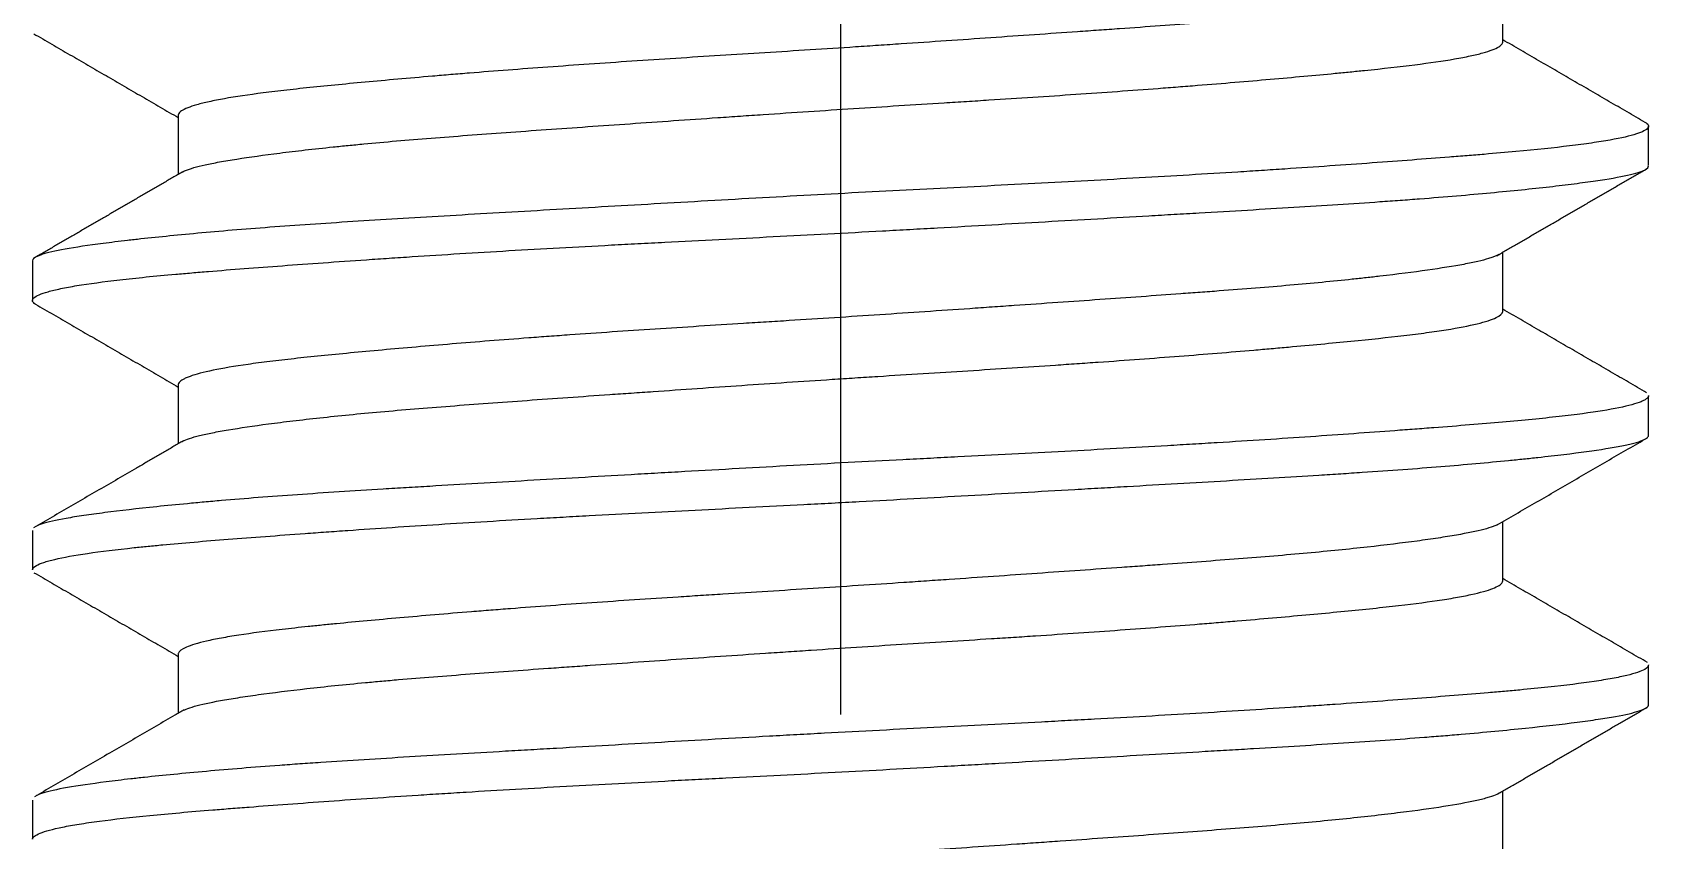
# Model space of a CAD drawing. Extents: x 1571 to 2360, y 0 to 579.
# Drawn here: x 1792.95 to 1798.95, y 177.71 to 180.71 of the extents above; entities that cross this region are included whole.
import ezdxf

# ---------------------------------------------------------------- set-up
doc = ezdxf.new("R2010")
doc.units = 0
doc.header["$LTSCALE"] = 10
doc.header["$MEASUREMENT"] = 0
doc.linetypes.add('CENTER', pattern=[2, 1.25, -0.25, 0.25, -0.25])
doc.layers.add('1', color=7, linetype='CONTINUOUS')

msp = doc.modelspace()

# ---------------------------------------------------------------- linework, layer by layer
at = {"layer": '1', "color": 1, "linetype": 'CENTER', "lineweight": -3}
msp.add_line((1795.947, 270.6756), (1795.947, 167.897), dxfattribs=at)
at = {"layer": '1', "color": 7, "linetype": 'Continuous', "lineweight": -3}
for p, q in [((1798.4055, 180.6721), (1798.4055, 180.8917)), ((1793.4885, 180.4006), (1793.4885, 180.1809)), ((1798.947, 180.2136), (1798.947, 180.3596)), ((1792.947, 179.8589), (1792.947, 179.7129)), ((1798.4055, 179.6715), (1798.4055, 179.8917)), ((1793.4885, 179.401), (1793.4885, 179.1809)), ((1798.947, 179.2136), (1798.947, 179.3588)), ((1798.4055, 178.6722), (1798.4055, 178.8917)), ((1792.947, 178.8596), (1792.947, 178.7137)), ((1793.4885, 178.4002), (1793.4885, 178.1808)), ((1798.947, 178.2131), (1798.947, 178.3591)), ((1798.4055, 177.6716), (1798.4055, 177.8917)), ((1792.947, 177.8587), (1792.947, 177.7133))]:
    msp.add_line(p, q, dxfattribs=at)
for points, knots in [([(1798.3938, 180.8849), (1798.3931, 180.8845), (1798.3896, 180.8823), (1798.3853, 180.8802), (1798.3774, 180.8767), (1798.3729, 180.8749), (1798.3482, 180.8661), (1798.321, 180.8591), (1798.2521, 180.845), (1798.2105, 180.8379), (1798.1494, 180.8287), (1798.1367, 180.8268), (1798.1104, 180.8231), (1798.0967, 180.8212), (1798.0546, 180.8156), (1798.025, 180.8118), (1797.9316, 180.8005), (1797.8633, 180.7929), (1797.752, 180.7818), (1797.7133, 180.7781), (1797.6531, 180.7726), (1797.6327, 180.7708), (1797.591, 180.7672), (1797.5697, 180.7654), (1797.4623, 180.7565), (1797.282, 180.7426), (1797.0856, 180.7285), (1796.9577, 180.7195), (1796.9319, 180.7176), (1796.8797, 180.714), (1796.8533, 180.7121), (1796.7741, 180.7066), (1796.7208, 180.7029), (1796.5597, 180.6917), (1796.4507, 180.6841), (1796.2846, 180.6727), (1796.201, 180.667), (1796.1163, 180.6614), (1796.0597, 180.6576), (1796.0313, 180.6557), (1795.89, 180.6464), (1795.7778, 180.6394), (1795.5553, 180.6254), (1795.4449, 180.6185), (1795.2808, 180.608), (1795.2261, 180.6044), (1795.1189, 180.5973), (1795.0661, 180.5937), (1794.9103, 180.5828), (1794.8099, 180.5755), (1794.6643, 180.5643), (1794.6166, 180.5606), (1794.5464, 180.5549), (1794.5231, 180.553), (1794.4773, 180.5492), (1794.4547, 180.5473), (1794.3435, 180.5378), (1794.2601, 180.5303), (1794.1042, 180.5159), (1794.0317, 180.5089), (1793.948, 180.5001), (1793.9316, 180.4983), (1793.8996, 180.4948), (1793.8841, 180.493), (1793.8389, 180.4877), (1793.8105, 180.4842), (1793.7305, 180.4736), (1793.6841, 180.4664), (1793.625, 180.4554), (1793.6071, 180.4516), (1793.5828, 180.446), (1793.5752, 180.4441), (1793.5609, 180.4403), (1793.5542, 180.4384), (1793.5234, 180.4289), (1793.5065, 180.4213), (1793.4916, 180.4094), (1793.4888, 180.4051), (1793.4885, 180.4008)], [0, 0, 0, 0, 0.002708, 0.013998, 0.013998, 0.025287, 0.025287, 0.070446, 0.070446, 0.115605, 0.115605, 0.126895, 0.126895, 0.138185, 0.138185, 0.160764, 0.160764, 0.205923, 0.205923, 0.228503, 0.228503, 0.239792, 0.239792, 0.251082, 0.251082, 0.296241, 0.3414, 0.3414, 0.35269, 0.35269, 0.363979, 0.363979, 0.386559, 0.386559, 0.431718, 0.431718, 0.454297, 0.465587, 0.465587, 0.476877, 0.476877, 0.522036, 0.522036, 0.567194, 0.567194, 0.589774, 0.589774, 0.612353, 0.612353, 0.657512, 0.657512, 0.680092, 0.680092, 0.691381, 0.691381, 0.702671, 0.702671, 0.74783, 0.74783, 0.792989, 0.792989, 0.804279, 0.804279, 0.815569, 0.815569, 0.838148, 0.838148, 0.883307, 0.883307, 0.905886, 0.905886, 0.917176, 0.917176, 0.928466, 0.928466, 0.973625, 0.973625, 1, 1, 1, 1]), ([(1793.5024, 180.1889), (1793.5062, 180.1911), (1793.5107, 180.1933), (1793.5326, 180.2025), (1793.5569, 180.2094), (1793.6043, 180.2199), (1793.6309, 180.2252), (1793.6617, 180.2307), (1793.6832, 180.2343), (1793.6945, 180.2361), (1793.7527, 180.2453), (1793.859, 180.2602), (1793.991, 180.2753), (1794.0817, 180.2847), (1794.1002, 180.2866), (1794.1382, 180.2903), (1794.1575, 180.2922), (1794.2164, 180.2977), (1794.2569, 180.3014), (1794.3818, 180.3121), (1794.4698, 180.319), (1794.6089, 180.3295), (1794.6565, 180.333), (1794.754, 180.3401), (1794.8041, 180.3437), (1794.956, 180.3545), (1795.1635, 180.369), (1795.3807, 180.3841), (1795.5195, 180.3936), (1795.5475, 180.3956), (1795.6036, 180.3994), (1795.6316, 180.4013), (1795.7157, 180.407), (1795.7718, 180.4108), (1795.9399, 180.4219), (1796.0518, 180.4291), (1796.2196, 180.4396), (1796.2755, 180.4431), (1796.3594, 180.4484), (1796.3873, 180.4502), (1796.443, 180.4537), (1796.4707, 180.4554), (1796.6082, 180.4642), (1796.7155, 180.4712), (1796.9249, 180.4855), (1797.027, 180.4928), (1797.1511, 180.5022), (1797.1758, 180.504), (1797.2246, 180.5078), (1797.2486, 180.5097), (1797.3199, 180.5154), (1797.3661, 180.5191), (1797.5012, 180.5304), (1797.5864, 180.5379), (1797.7069, 180.5489), (1797.7458, 180.5525), (1797.8023, 180.5579), (1797.8208, 180.5597), (1797.857, 180.5633), (1797.8747, 180.565), (1797.9609, 180.5738), (1798.0232, 180.5808), (1798.1347, 180.5949), (1798.184, 180.602), (1798.2371, 180.6112), (1798.2473, 180.6131), (1798.2667, 180.6168), (1798.2759, 180.6187), (1798.302, 180.6243), (1798.3176, 180.628), (1798.3586, 180.6393), (1798.3784, 180.6469), (1798.3969, 180.6582), (1798.4011, 180.662), (1798.4046, 180.6676), (1798.4053, 180.6695), (1798.4055, 180.6719), (1798.4055, 180.6725), (1798.4055, 180.6731)], [0, 0, 0, 0, 0.01409, 0.01409, 0.059249, 0.059249, 0.081828, 0.093118, 0.093118, 0.104407, 0.104407, 0.149566, 0.194725, 0.194725, 0.206015, 0.206015, 0.217305, 0.217305, 0.239884, 0.239884, 0.285043, 0.285043, 0.307623, 0.307623, 0.330202, 0.330202, 0.375361, 0.42052, 0.42052, 0.43181, 0.43181, 0.4431, 0.4431, 0.465679, 0.465679, 0.510838, 0.510838, 0.533417, 0.533417, 0.544707, 0.544707, 0.555997, 0.555997, 0.601156, 0.601156, 0.646315, 0.646315, 0.657605, 0.657605, 0.668894, 0.668894, 0.691474, 0.691474, 0.736633, 0.736633, 0.759212, 0.759212, 0.770502, 0.770502, 0.781792, 0.781792, 0.826951, 0.826951, 0.87211, 0.87211, 0.883399, 0.883399, 0.894689, 0.894689, 0.917269, 0.917269, 0.962427, 0.962427, 0.985007, 0.985007, 0.996297, 0.996297, 1, 1, 1, 1]), ([(1798.9336, 180.3744), (1798.9397, 180.3711), (1798.9437, 180.3678), (1798.9467, 180.3626), (1798.9471, 180.3608), (1798.9468, 180.3571), (1798.9461, 180.3553), (1798.9395, 180.3461), (1798.9251, 180.3385), (1798.8783, 180.3234), (1798.846, 180.3159), (1798.7938, 180.3065), (1798.7828, 180.3046), (1798.7598, 180.301), (1798.7237, 180.2955), (1798.683, 180.2901), (1798.5956, 180.2795), (1798.5292, 180.2726), (1798.4175, 180.2623), (1798.3782, 180.2588), (1798.3161, 180.2536), (1798.2949, 180.2519), (1798.2518, 180.2484), (1798.2299, 180.2467), (1798.1182, 180.2379), (1798.0226, 180.2307), (1797.819, 180.2159), (1797.7111, 180.2084), (1797.5681, 180.1989), (1797.5392, 180.197), (1797.481, 180.1933), (1797.393, 180.1877), (1797.3029, 180.1822), (1797.1199, 180.1713), (1796.9943, 180.1642), (1796.8004, 180.1538), (1796.7349, 180.1503), (1796.6019, 180.1434), (1796.5351, 180.1399), (1796.3344, 180.1297), (1796.2, 180.1229), (1795.9298, 180.1088), (1795.7941, 180.1015), (1795.5213, 180.0863), (1795.3873, 180.0787), (1795.1243, 180.0636), (1794.9951, 180.0562), (1794.805, 180.0453), (1794.7423, 180.0417), (1794.618, 180.0345), (1794.5573, 180.031), (1794.3789, 180.0205), (1794.2652, 180.0137), (1794.1025, 180.0034), (1794.0495, 180), (1793.9463, 179.993), (1793.8959, 179.9895), (1793.7491, 179.9786), (1793.659, 179.9711), (1793.4933, 179.9562), (1793.4179, 179.9486), (1793.3329, 179.9393), (1793.3163, 179.9375), (1793.2842, 179.9338), (1793.2686, 179.9319), (1793.2234, 179.9264), (1793.1955, 179.9228), (1793.1185, 179.9121), (1793.076, 179.9052), (1793.0253, 179.8949), (1793.0106, 179.8915), (1792.9918, 179.8864), (1792.9862, 179.8846), (1792.9759, 179.8812), (1792.9713, 179.8795), (1792.9541, 179.872), (1792.9474, 179.8662), (1792.947, 179.8602)], [0, 0, 0, 0, 0.019993, 0.019993, 0.030493, 0.030493, 0.040994, 0.040994, 0.082997, 0.082997, 0.124999, 0.124999, 0.1355, 0.1355, 0.146001, 0.167002, 0.167002, 0.209005, 0.209005, 0.230006, 0.230006, 0.240507, 0.240507, 0.251007, 0.251007, 0.29301, 0.29301, 0.335012, 0.335012, 0.345513, 0.345513, 0.356014, 0.377015, 0.377015, 0.419018, 0.419018, 0.440019, 0.440019, 0.46102, 0.46102, 0.503023, 0.503023, 0.545026, 0.545026, 0.587028, 0.587028, 0.629031, 0.629031, 0.650032, 0.650032, 0.671033, 0.671033, 0.713036, 0.713036, 0.734037, 0.734037, 0.755039, 0.755039, 0.797041, 0.797041, 0.839044, 0.839044, 0.849545, 0.849545, 0.860045, 0.860045, 0.881047, 0.881047, 0.923049, 0.923049, 0.944051, 0.944051, 0.954551, 0.954551, 0.965052, 0.965052, 1, 1, 1, 1]), ([(1792.9573, 179.6999), (1792.9566, 179.7004), (1792.9559, 179.7008), (1792.9527, 179.703), (1792.9508, 179.7047), (1792.948, 179.7083), (1792.9473, 179.7101), (1792.9466, 179.7155), (1792.9486, 179.7192), (1792.9612, 179.7304), (1792.9788, 179.738), (1793.0186, 179.7493), (1793.0341, 179.7531), (1793.0608, 179.7587), (1793.0703, 179.7606), (1793.0904, 179.7643), (1793.1011, 179.7662), (1793.1571, 179.7754), (1793.2102, 179.7826), (1793.3325, 179.7967), (1793.4016, 179.8035), (1793.4982, 179.8121), (1793.518, 179.8138), (1793.5587, 179.8173), (1793.5796, 179.819), (1793.6436, 179.8243), (1793.6879, 179.8278), (1793.8253, 179.8383), (1793.9231, 179.8456), (1794.0789, 179.8568), (1794.1324, 179.8606), (1794.2149, 179.8662), (1794.2429, 179.8681), (1794.2995, 179.8719), (1794.3282, 179.8738), (1794.4733, 179.8832), (1794.593, 179.8906), (1794.8395, 179.905), (1794.9663, 179.912), (1795.1293, 179.9206), (1795.1621, 179.9224), (1795.2282, 179.9258), (1795.2616, 179.9276), (1795.3617, 179.9327), (1795.4287, 179.9361), (1795.6299, 179.9464), (1795.7646, 179.9532), (1795.9674, 179.9639), (1796.0352, 179.9676), (1796.137, 179.9731), (1796.171, 179.975), (1796.239, 179.9788), (1796.2731, 179.9807), (1796.4429, 179.9902), (1796.5761, 179.9978), (1796.8375, 180.0128), (1796.9657, 180.0201), (1797.1229, 180.0292), (1797.1542, 180.031), (1797.2164, 180.0346), (1797.2474, 180.0364), (1797.3393, 180.0417), (1797.3992, 180.0452), (1797.575, 180.0556), (1797.6869, 180.0624), (1797.8468, 180.0727), (1797.8988, 180.0762), (1797.9748, 180.0815), (1797.9998, 180.0832), (1798.0491, 180.0868), (1798.0734, 180.0886), (1798.1926, 180.0978), (1798.2802, 180.1053), (1798.4408, 180.1203), (1798.5136, 180.1278), (1798.5952, 180.137), (1798.6111, 180.1389), (1798.6418, 180.1426), (1798.6567, 180.1444), (1798.6997, 180.1499), (1798.726, 180.1535), (1798.7985, 180.1641), (1798.838, 180.171), (1798.884, 180.1812), (1798.8972, 180.1846), (1798.9136, 180.1897), (1798.9185, 180.1915), (1798.9271, 180.1949), (1798.9309, 180.1966), (1798.9427, 180.2031), (1798.947, 180.2079), (1798.947, 180.2128)], [0, 0, 0, 0, 0.002696, 0.002696, 0.013225, 0.013225, 0.023754, 0.023754, 0.044812, 0.044812, 0.086928, 0.086928, 0.107986, 0.107986, 0.118515, 0.118515, 0.129044, 0.129044, 0.17116, 0.17116, 0.213276, 0.213276, 0.223805, 0.223805, 0.234334, 0.234334, 0.255391, 0.255391, 0.297507, 0.297507, 0.318565, 0.318565, 0.329094, 0.329094, 0.339623, 0.339623, 0.381739, 0.381739, 0.423855, 0.423855, 0.434384, 0.434384, 0.444913, 0.444913, 0.465971, 0.465971, 0.508087, 0.508087, 0.529145, 0.529145, 0.539674, 0.539674, 0.550203, 0.550203, 0.592319, 0.592319, 0.634435, 0.634435, 0.644964, 0.644964, 0.655493, 0.655493, 0.676551, 0.676551, 0.718666, 0.718666, 0.739724, 0.739724, 0.750253, 0.750253, 0.760782, 0.760782, 0.802898, 0.802898, 0.845014, 0.845014, 0.855543, 0.855543, 0.866072, 0.866072, 0.88713, 0.88713, 0.929246, 0.929246, 0.950304, 0.950304, 0.960833, 0.960833, 0.971362, 0.971362, 1, 1, 1, 1]), ([(1798.3916, 179.8836), (1798.3829, 179.8785), (1798.3701, 179.8734), (1798.3416, 179.8648), (1798.3281, 179.8613), (1798.3051, 179.856), (1798.2969, 179.8542), (1798.2796, 179.8506), (1798.2704, 179.8488), (1798.2227, 179.8399), (1798.1325, 179.8254), (1798.0152, 179.8104), (1797.9332, 179.8009), (1797.9164, 179.799), (1797.8819, 179.7952), (1797.8643, 179.7933), (1797.8106, 179.7876), (1797.7734, 179.7839), (1797.6579, 179.7728), (1797.5757, 179.7657), (1797.4444, 179.7552), (1797.3993, 179.7517), (1797.3296, 179.7464), (1797.306, 179.7446), (1797.2584, 179.7411), (1797.2344, 179.7393), (1797.1135, 179.7305), (1797.0135, 179.7234), (1796.8074, 179.7089), (1796.7013, 179.7015), (1796.5647, 179.692), (1796.5371, 179.6901), (1796.482, 179.6863), (1796.4544, 179.6844), (1796.3715, 179.6787), (1796.3161, 179.6749), (1796.1493, 179.6635), (1796.0375, 179.6561), (1795.8689, 179.6452), (1795.8125, 179.6416), (1795.7278, 179.6362), (1795.6995, 179.6345), (1795.6432, 179.6309), (1795.6152, 179.6292), (1795.4759, 179.6204), (1795.3664, 179.6135), (1795.1513, 179.5995), (1795.0457, 179.5924), (1794.9162, 179.5832), (1794.8905, 179.5813), (1794.8397, 179.5776), (1794.8146, 179.5758), (1794.7401, 179.5702), (1794.6915, 179.5665), (1794.549, 179.5552), (1794.4583, 179.5477), (1794.3287, 179.5364), (1794.2866, 179.5327), (1794.2046, 179.5252), (1794.1652, 179.5216), (1794.0517, 179.5108), (1793.9822, 179.5039), (1793.8872, 179.4934), (1793.842, 179.4882), (1793.8003, 179.4828), (1793.7733, 179.4793), (1793.7602, 179.4775), (1793.6968, 179.4684), (1793.6537, 179.4612), (1793.582, 179.4464), (1793.5534, 179.4389), (1793.527, 179.4293), (1793.5221, 179.4274), (1793.5134, 179.4236), (1793.5095, 179.4217), (1793.4994, 179.416), (1793.4946, 179.4122), (1793.4897, 179.4059), (1793.4887, 179.4034), (1793.4885, 179.4009)], [0, 0, 0, 0, 0.033331, 0.033331, 0.055976, 0.055976, 0.067298, 0.067298, 0.078621, 0.078621, 0.123911, 0.1692, 0.1692, 0.180523, 0.180523, 0.191845, 0.191845, 0.21449, 0.21449, 0.25978, 0.25978, 0.282425, 0.282425, 0.293747, 0.293747, 0.30507, 0.30507, 0.350359, 0.350359, 0.395649, 0.395649, 0.406972, 0.406972, 0.418294, 0.418294, 0.440939, 0.440939, 0.486229, 0.486229, 0.508874, 0.508874, 0.520196, 0.520196, 0.531518, 0.531518, 0.576808, 0.576808, 0.622098, 0.622098, 0.63342, 0.63342, 0.644743, 0.644743, 0.667388, 0.667388, 0.712677, 0.712677, 0.735322, 0.735322, 0.757967, 0.757967, 0.803257, 0.803257, 0.825902, 0.837224, 0.837224, 0.848547, 0.848547, 0.893836, 0.893836, 0.939126, 0.939126, 0.950449, 0.950449, 0.961771, 0.961771, 0.984416, 0.984416, 1, 1, 1, 1]), ([(1793.5025, 179.189), (1793.5034, 179.1895), (1793.5043, 179.19), (1793.5183, 179.1975), (1793.539, 179.2044), (1793.5746, 179.2133), (1793.5822, 179.215), (1793.5983, 179.2186), (1793.6068, 179.2203), (1793.6337, 179.2257), (1793.6533, 179.2293), (1793.7175, 179.2401), (1793.7672, 179.2474), (1793.8523, 179.2586), (1793.8824, 179.2624), (1793.9463, 179.27), (1793.9797, 179.2738), (1794.0841, 179.2851), (1794.1592, 179.2926), (1794.2801, 179.3034), (1794.3218, 179.307), (1794.408, 179.314), (1794.4525, 179.3176), (1794.5902, 179.3282), (1794.6855, 179.3352), (1794.8829, 179.3493), (1794.985, 179.3565), (1795.117, 179.3657), (1795.1436, 179.3676), (1795.1972, 179.3713), (1795.2243, 179.3732), (1795.3059, 179.3789), (1795.3606, 179.3827), (1795.5252, 179.394), (1795.636, 179.4016), (1795.8035, 179.4129), (1795.8596, 179.4166), (1795.9441, 179.4221), (1795.9724, 179.424), (1796.029, 179.4276), (1796.0574, 179.4294), (1796.1988, 179.4384), (1796.3104, 179.4453), (1796.5302, 179.4592), (1796.6385, 179.4661), (1796.7718, 179.4751), (1796.7984, 179.4769), (1796.8513, 179.4805), (1796.8777, 179.4823), (1796.956, 179.4878), (1797.0071, 179.4914), (1797.1574, 179.5025), (1797.2537, 179.51), (1797.392, 179.5213), (1797.4596, 179.5269), (1797.525, 179.5326), (1797.568, 179.5364), (1797.5893, 179.5383), (1797.6934, 179.5476), (1797.7707, 179.5548), (1797.9134, 179.5688), (1797.9788, 179.5758), (1798.0531, 179.5846), (1798.0675, 179.5864), (1798.0957, 179.5899), (1798.1093, 179.5917), (1798.1488, 179.5971), (1798.1733, 179.6007), (1798.2413, 179.6115), (1798.2795, 179.6189), (1798.3258, 179.6301), (1798.3395, 179.6339), (1798.3631, 179.6415), (1798.373, 179.6454), (1798.3969, 179.6568), (1798.405, 179.6643), (1798.4055, 179.6722), (1798.4055, 179.6727), (1798.4055, 179.6732)], [0, 0, 0, 0, 0.003252, 0.003252, 0.048411, 0.048411, 0.0597, 0.0597, 0.07099, 0.07099, 0.093569, 0.093569, 0.138728, 0.138728, 0.161308, 0.161308, 0.183887, 0.183887, 0.229046, 0.229046, 0.251626, 0.251626, 0.274205, 0.274205, 0.319364, 0.319364, 0.364523, 0.364523, 0.375813, 0.375813, 0.387103, 0.387103, 0.409682, 0.409682, 0.454841, 0.454841, 0.477421, 0.477421, 0.48871, 0.48871, 0.5, 0.5, 0.545159, 0.545159, 0.590318, 0.590318, 0.601608, 0.601608, 0.612898, 0.612898, 0.635477, 0.635477, 0.680636, 0.680636, 0.703216, 0.714505, 0.714505, 0.725795, 0.725795, 0.770954, 0.770954, 0.816113, 0.816113, 0.827403, 0.827403, 0.838693, 0.838693, 0.861272, 0.861272, 0.906431, 0.906431, 0.92901, 0.92901, 0.95159, 0.95159, 0.996749, 0.996749, 1, 1, 1, 1]), ([(1798.947, 179.3597), (1798.947, 179.3561), (1798.9447, 179.3524), (1798.9379, 179.3468), (1798.935, 179.3449), (1798.928, 179.3411), (1798.924, 179.3392), (1798.9008, 179.3297), (1798.8733, 179.3221), (1798.8009, 179.3072), (1798.7559, 179.2999), (1798.6886, 179.2909), (1798.6745, 179.2891), (1798.6453, 179.2855), (1798.6302, 179.2837), (1798.5833, 179.2784), (1798.5501, 179.2749), (1798.445, 179.2646), (1798.3675, 179.2578), (1798.2401, 179.2474), (1798.1957, 179.244), (1798.1264, 179.2386), (1798.1028, 179.2369), (1798.0547, 179.2332), (1798.0301, 179.2314), (1797.906, 179.2222), (1797.6966, 179.2071), (1797.4663, 179.1922), (1797.3157, 179.183), (1797.2852, 179.1811), (1797.2236, 179.1774), (1797.1925, 179.1756), (1797.0989, 179.1702), (1797.0359, 179.1666), (1796.8449, 179.1561), (1796.715, 179.1492), (1796.5166, 179.139), (1796.4498, 179.1356), (1796.3487, 179.1304), (1796.3148, 179.1287), (1796.2468, 179.1252), (1796.2127, 179.1235), (1796.0426, 179.1148), (1795.9071, 179.1076), (1795.6374, 179.0928), (1795.5031, 179.0852), (1795.336, 179.0757), (1795.3026, 179.0738), (1795.2359, 179.07), (1795.2027, 179.0681), (1795.1039, 179.0625), (1795.0389, 179.0587), (1794.8467, 179.0477), (1794.7221, 179.0405), (1794.5406, 179.03), (1794.481, 179.0265), (1794.393, 179.0213), (1794.3639, 179.0195), (1794.3061, 179.0161), (1794.2775, 179.0143), (1794.1369, 179.0057), (1794.0307, 178.9989), (1793.8306, 178.9849), (1793.7367, 178.9776), (1793.6272, 178.9682), (1793.6057, 178.9663), (1793.5635, 178.9625), (1793.5429, 178.9606), (1793.4826, 178.9549), (1793.4445, 178.9512), (1793.3363, 178.94), (1793.2722, 178.9326), (1793.1881, 178.9218), (1793.1621, 178.9182), (1793.1142, 178.9111), (1793.0922, 178.9076), (1793.0337, 178.8971), (1792.99, 178.8872), (1792.9655, 178.8772), (1792.9597, 178.874)], [0, 0, 0, 0, 0.022258, 0.022258, 0.033387, 0.033387, 0.044516, 0.044516, 0.089031, 0.089031, 0.133547, 0.133547, 0.144676, 0.144676, 0.155805, 0.155805, 0.178063, 0.178063, 0.222578, 0.222578, 0.244836, 0.244836, 0.255965, 0.255965, 0.267094, 0.267094, 0.31161, 0.356125, 0.356125, 0.367254, 0.367254, 0.378383, 0.378383, 0.400641, 0.400641, 0.445157, 0.445157, 0.467414, 0.467414, 0.478543, 0.478543, 0.489672, 0.489672, 0.534188, 0.534188, 0.578703, 0.578703, 0.589832, 0.589832, 0.600961, 0.600961, 0.623219, 0.623219, 0.667735, 0.667735, 0.689993, 0.689993, 0.701122, 0.701122, 0.71225, 0.71225, 0.756766, 0.756766, 0.801282, 0.801282, 0.812411, 0.812411, 0.82354, 0.82354, 0.845797, 0.845797, 0.890313, 0.890313, 0.912571, 0.912571, 0.934829, 0.934829, 0.979344, 1, 1, 1, 1]), ([(1792.947, 178.7138), (1792.9476, 178.7188), (1792.9526, 178.724), (1792.9687, 178.733), (1792.9778, 178.7368), (1792.9949, 178.7425), (1793.0012, 178.7444), (1793.015, 178.7482), (1793.0224, 178.7501), (1793.0622, 178.7596), (1793.1434, 178.7744), (1793.2585, 178.7885), (1793.3415, 178.7973), (1793.3587, 178.7991), (1793.3939, 178.8025), (1793.4482, 178.8077), (1793.5065, 178.8129), (1793.6283, 178.8232), (1793.7165, 178.83), (1793.8593, 178.8408), (1793.9086, 178.8445), (1793.9854, 178.8501), (1794.0115, 178.852), (1794.0642, 178.8557), (1794.0909, 178.8576), (1794.2257, 178.8671), (1794.4509, 178.8821), (1794.6947, 178.8966), (1794.853, 178.9056), (1794.885, 178.9074), (1794.9492, 178.9109), (1795.0459, 178.9162), (1795.1436, 178.9214), (1795.3403, 178.9317), (1795.4733, 178.9384), (1795.6754, 178.9487), (1795.7432, 178.9522), (1795.8456, 178.9575), (1795.8799, 178.9593), (1795.9482, 178.9629), (1795.9823, 178.9647), (1796.1523, 178.9739), (1796.287, 178.9814), (1796.5539, 178.9965), (1796.686, 179.0041), (1796.8495, 179.0135), (1796.8822, 179.0153), (1796.9469, 179.019), (1797.0431, 179.0246), (1797.1369, 179.03), (1797.3213, 179.0406), (1797.44, 179.0476), (1797.6118, 179.0579), (1797.668, 179.0613), (1797.7507, 179.0665), (1797.778, 179.0683), (1797.8316, 179.0717), (1797.858, 179.0735), (1797.9879, 179.0822), (1798.085, 179.0893), (1798.2659, 179.104), (1798.3497, 179.1116), (1798.446, 179.121), (1798.4648, 179.1229), (1798.5013, 179.1267), (1798.5544, 179.1323), (1798.6027, 179.1379), (1798.6931, 179.1488), (1798.745, 179.1559), (1798.8103, 179.1664), (1798.8299, 179.1699), (1798.8561, 179.1751), (1798.8643, 179.1768), (1798.8795, 179.1802), (1798.8865, 179.1819), (1798.9186, 179.1905), (1798.9351, 179.1973), (1798.946, 179.2075), (1798.9475, 179.2109), (1798.9469, 179.2143)], [0, 0, 0, 0, 0.030042, 0.030042, 0.051623, 0.051623, 0.062414, 0.062414, 0.073205, 0.073205, 0.116368, 0.159531, 0.159531, 0.170321, 0.170321, 0.181112, 0.202694, 0.202694, 0.245857, 0.245857, 0.267438, 0.267438, 0.278229, 0.278229, 0.28902, 0.28902, 0.332183, 0.375346, 0.375346, 0.386137, 0.386137, 0.396927, 0.418509, 0.418509, 0.461672, 0.461672, 0.483253, 0.483253, 0.494044, 0.494044, 0.504835, 0.504835, 0.547998, 0.547998, 0.591161, 0.591161, 0.601952, 0.601952, 0.612742, 0.634324, 0.634324, 0.677487, 0.677487, 0.699068, 0.699068, 0.709859, 0.709859, 0.72065, 0.72065, 0.763813, 0.763813, 0.806976, 0.806976, 0.817767, 0.817767, 0.828558, 0.850139, 0.850139, 0.893302, 0.893302, 0.914884, 0.914884, 0.925674, 0.925674, 0.936465, 0.936465, 0.979628, 0.979628, 1, 1, 1, 1]), ([(1798.3919, 178.8838), (1798.3892, 178.8822), (1798.3861, 178.8806), (1798.3788, 178.8772), (1798.3744, 178.8755), (1798.3601, 178.8702), (1798.3486, 178.8668), (1798.3087, 178.8563), (1798.2748, 178.8493), (1798.2128, 178.8385), (1798.1902, 178.8348), (1798.1413, 178.8274), (1798.1152, 178.8237), (1798.0322, 178.8125), (1797.9705, 178.805), (1797.8687, 178.7937), (1797.8332, 178.7899), (1797.759, 178.7825), (1797.7203, 178.7787), (1797.5995, 178.7677), (1797.5143, 178.7607), (1797.3353, 178.7467), (1797.2413, 178.7398), (1797.1183, 178.7309), (1797.0934, 178.7291), (1797.0431, 178.7255), (1797.0176, 178.7237), (1796.9405, 178.7182), (1796.8887, 178.7146), (1796.7314, 178.7036), (1796.6245, 178.6961), (1796.4609, 178.6848), (1796.3783, 178.6791), (1796.2946, 178.6734), (1796.2385, 178.6696), (1796.2102, 178.6677), (1796.0692, 178.6582), (1795.9569, 178.6508), (1795.7331, 178.6365), (1795.6216, 178.6296), (1795.4829, 178.6209), (1795.4551, 178.6191), (1795.3998, 178.6156), (1795.3721, 178.6138), (1795.2897, 178.6085), (1795.2356, 178.605), (1795.0754, 178.5944), (1794.9716, 178.5872), (1794.8203, 178.5762), (1794.7458, 178.5706), (1794.673, 178.565), (1794.6249, 178.5612), (1794.601, 178.5593), (1794.4836, 178.5498), (1794.3949, 178.5423), (1794.2277, 178.5274), (1794.1492, 178.5202), (1794.0576, 178.5113), (1794.0397, 178.5095), (1794.0044, 178.506), (1793.9871, 178.5042), (1793.9367, 178.4989), (1793.9048, 178.4954), (1793.8142, 178.4849), (1793.7605, 178.4779), (1793.6901, 178.4671), (1793.6684, 178.4634), (1793.6283, 178.456), (1793.61, 178.4523), (1793.5609, 178.441), (1793.511, 178.4258), (1793.4911, 178.4107), (1793.4887, 178.4025), (1793.4886, 178.4018), (1793.4885, 178.401)], [0, 0, 0, 0, 0.010233, 0.010233, 0.021556, 0.021556, 0.044201, 0.044201, 0.089491, 0.089491, 0.112136, 0.112136, 0.13478, 0.13478, 0.18007, 0.18007, 0.202715, 0.202715, 0.22536, 0.22536, 0.27065, 0.27065, 0.31594, 0.31594, 0.327262, 0.327262, 0.338585, 0.338585, 0.36123, 0.36123, 0.406519, 0.406519, 0.429164, 0.440487, 0.440487, 0.451809, 0.451809, 0.497099, 0.497099, 0.542389, 0.542389, 0.553711, 0.553711, 0.565034, 0.565034, 0.587679, 0.587679, 0.632968, 0.632968, 0.655613, 0.666936, 0.666936, 0.678258, 0.678258, 0.723548, 0.723548, 0.768838, 0.768838, 0.78016, 0.78016, 0.791483, 0.791483, 0.814128, 0.814128, 0.859418, 0.859418, 0.882062, 0.882062, 0.904707, 0.904707, 0.949997, 0.995287, 0.995287, 1, 1, 1, 1]), ([(1793.5078, 178.1918), (1793.5107, 178.1933), (1793.5139, 178.1947), (1793.5261, 178.1996), (1793.5366, 178.2031), (1793.5737, 178.2136), (1793.6058, 178.2206), (1793.665, 178.2313), (1793.6866, 178.2349), (1793.7217, 178.2404), (1793.7339, 178.2423), (1793.7592, 178.246), (1793.7723, 178.2479), (1793.8396, 178.2572), (1793.9599, 178.2722), (1794.1048, 178.2873), (1794.2034, 178.2965), (1794.2235, 178.2983), (1794.2644, 178.302), (1794.2851, 178.3038), (1794.3482, 178.3092), (1794.3913, 178.3127), (1794.5241, 178.3232), (1794.6169, 178.3301), (1794.7627, 178.3407), (1794.8124, 178.3443), (1794.8886, 178.3497), (1794.9143, 178.3515), (1794.966, 178.3552), (1794.992, 178.357), (1795.1226, 178.3662), (1795.229, 178.3736), (1795.446, 178.3886), (1795.5565, 178.3962), (1795.6971, 178.4057), (1795.7255, 178.4076), (1795.7819, 178.4114), (1795.8101, 178.4133), (1795.8945, 178.4189), (1795.9507, 178.4226), (1796.1188, 178.4334), (1796.2304, 178.4403), (1796.3968, 178.4508), (1796.4522, 178.4543), (1796.535, 178.4595), (1796.5626, 178.4613), (1796.6172, 178.4648), (1796.6443, 178.4666), (1796.7789, 178.4755), (1796.8835, 178.4826), (1797.0866, 178.4972), (1797.1851, 178.5046), (1797.3042, 178.5141), (1797.3278, 178.516), (1797.3742, 178.5198), (1797.3971, 178.5217), (1797.4647, 178.5274), (1797.5084, 178.5312), (1797.6358, 178.5423), (1797.7156, 178.5496), (1797.8273, 178.5603), (1797.8632, 178.5638), (1797.9323, 178.5709), (1797.9652, 178.5745), (1798.0584, 178.585), (1798.1138, 178.592), (1798.1867, 178.6027), (1798.2206, 178.6082), (1798.2506, 178.6137), (1798.2697, 178.6174), (1798.2789, 178.6193), (1798.3223, 178.6287), (1798.3492, 178.6363), (1798.3879, 178.6514), (1798.3997, 178.659), (1798.4049, 178.6682), (1798.4054, 178.6701), (1798.4055, 178.6724), (1798.4055, 178.6728), (1798.4054, 178.6733)], [0, 0, 0, 0, 0.009266, 0.009266, 0.031976, 0.031976, 0.077398, 0.077398, 0.100109, 0.100109, 0.111464, 0.111464, 0.122819, 0.122819, 0.168241, 0.213662, 0.213662, 0.225018, 0.225018, 0.236373, 0.236373, 0.259084, 0.259084, 0.304505, 0.304505, 0.327216, 0.327216, 0.338572, 0.338572, 0.349927, 0.349927, 0.395348, 0.395348, 0.44077, 0.44077, 0.452125, 0.452125, 0.463481, 0.463481, 0.486191, 0.486191, 0.531613, 0.531613, 0.554324, 0.554324, 0.565679, 0.565679, 0.577034, 0.577034, 0.622456, 0.622456, 0.667877, 0.667877, 0.679233, 0.679233, 0.690588, 0.690588, 0.713299, 0.713299, 0.758721, 0.758721, 0.781431, 0.781431, 0.804142, 0.804142, 0.849564, 0.849564, 0.872274, 0.88363, 0.88363, 0.894985, 0.894985, 0.940407, 0.940407, 0.985828, 0.985828, 0.997183, 0.997183, 1, 1, 1, 1]), ([(1798.947, 178.3599), (1798.9471, 178.3546), (1798.9424, 178.3492), (1798.9197, 178.3363), (1798.8975, 178.3287), (1798.8581, 178.3192), (1798.8496, 178.3173), (1798.8315, 178.3135), (1798.8029, 178.3079), (1798.7694, 178.3024), (1798.6962, 178.2915), (1798.6391, 178.2844), (1798.5408, 178.274), (1798.5059, 178.2705), (1798.4503, 178.2653), (1798.4313, 178.2636), (1798.3923, 178.2601), (1798.3724, 178.2584), (1798.2708, 178.2498), (1798.1827, 178.2429), (1797.9934, 178.2286), (1797.8921, 178.2211), (1797.757, 178.2117), (1797.7295, 178.2098), (1797.6741, 178.206), (1797.5902, 178.2003), (1797.5039, 178.1947), (1797.3281, 178.1836), (1797.2068, 178.1763), (1797.0184, 178.1656), (1796.9546, 178.1621), (1796.8572, 178.1568), (1796.8244, 178.1551), (1796.7589, 178.1516), (1796.726, 178.1498), (1796.5614, 178.1412), (1796.4284, 178.1345), (1796.1599, 178.1208), (1796.0244, 178.1139), (1795.8534, 178.1047), (1795.8191, 178.1028), (1795.7509, 178.0991), (1795.649, 178.0934), (1795.5482, 178.0878), (1795.3478, 178.0764), (1795.216, 178.0689), (1795.0211, 178.0577), (1794.9565, 178.054), (1794.8604, 178.0485), (1794.8286, 178.0467), (1794.7655, 178.043), (1794.7343, 178.0412), (1794.5797, 178.0323), (1794.4607, 178.0254), (1794.232, 178.0116), (1794.1224, 178.0048), (1793.9913, 177.9961), (1793.9655, 177.9943), (1793.9147, 177.9908), (1793.8898, 177.989), (1793.8164, 177.9836), (1793.7693, 177.98), (1793.6331, 177.9689), (1793.5493, 177.9614), (1793.4342, 177.9501), (1793.3976, 177.9464), (1793.3454, 177.9407), (1793.3286, 177.9389), (1793.2959, 177.9352), (1793.2802, 177.9333), (1793.2041, 177.9241), (1793.1518, 177.917), (1793.0644, 177.9031), (1793.0292, 177.8962), (1792.9963, 177.8876), (1792.9903, 177.8859), (1792.9795, 177.8825), (1792.9714, 177.8796), (1792.9649, 177.8767), (1792.9625, 177.8755)], [0, 0, 0, 0, 0.032496, 0.032496, 0.077139, 0.077139, 0.0883, 0.0883, 0.09946, 0.121782, 0.121782, 0.166425, 0.166425, 0.188746, 0.188746, 0.199907, 0.199907, 0.211068, 0.211068, 0.255711, 0.255711, 0.300353, 0.300353, 0.311514, 0.311514, 0.322675, 0.344996, 0.344996, 0.389639, 0.389639, 0.411961, 0.411961, 0.423122, 0.423122, 0.434282, 0.434282, 0.478925, 0.478925, 0.523568, 0.523568, 0.534729, 0.534729, 0.54589, 0.568211, 0.568211, 0.612854, 0.612854, 0.635176, 0.635176, 0.646336, 0.646336, 0.657497, 0.657497, 0.70214, 0.70214, 0.746783, 0.746783, 0.757944, 0.757944, 0.769104, 0.769104, 0.791426, 0.791426, 0.836069, 0.836069, 0.85839, 0.85839, 0.869551, 0.869551, 0.880712, 0.880712, 0.925355, 0.925355, 0.969998, 0.969998, 0.981158, 0.981158, 0.992319, 1, 1, 1, 1]), ([(1792.9471, 177.714), (1792.9473, 177.7155), (1792.9479, 177.7171), (1792.9503, 177.7206), (1792.9521, 177.7225), (1792.9594, 177.7281), (1792.9665, 177.7319), (1792.9947, 177.7433), (1793.0224, 177.7508), (1793.0773, 177.762), (1793.0979, 177.7657), (1793.1321, 177.7712), (1793.1441, 177.7731), (1793.1692, 177.7767), (1793.1823, 177.7786), (1793.2505, 177.7876), (1793.3129, 177.7946), (1793.4533, 177.8084), (1793.5312, 177.8151), (1793.6383, 177.8238), (1793.6602, 177.8256), (1793.705, 177.8291), (1793.728, 177.8308), (1793.7978, 177.8362), (1793.8459, 177.8398), (1793.9942, 177.8508), (1794.0989, 177.8583), (1794.2643, 177.8696), (1794.3208, 177.8733), (1794.4078, 177.8789), (1794.4372, 177.8808), (1794.4966, 177.8845), (1794.5268, 177.8864), (1794.6781, 177.8957), (1794.8023, 177.9028), (1795.0565, 177.9169), (1795.1866, 177.9237), (1795.353, 177.9323), (1795.3865, 177.934), (1795.4538, 177.9374), (1795.4877, 177.9392), (1795.5891, 177.9443), (1795.6567, 177.9478), (1795.8595, 177.9582), (1795.9946, 177.9653), (1796.1972, 177.9764), (1796.2647, 177.9802), (1796.366, 177.9859), (1796.3997, 177.9878), (1796.4672, 177.9916), (1796.5009, 177.9935), (1796.6683, 178.0031), (1796.7991, 178.0106), (1797.0545, 178.0252), (1797.1791, 178.0324), (1797.331, 178.0412), (1797.3612, 178.043), (1797.4212, 178.0465), (1797.451, 178.0483), (1797.539, 178.0535), (1797.5962, 178.0569), (1797.7635, 178.0672), (1797.8692, 178.074), (1798.0192, 178.0846), (1798.0677, 178.0882), (1798.1383, 178.0937), (1798.1615, 178.0955), (1798.2071, 178.0992), (1798.2295, 178.1011), (1798.3387, 178.1105), (1798.4976, 178.1256), (1798.6255, 178.1403), (1798.6955, 178.1494), (1798.709, 178.1512), (1798.735, 178.1548), (1798.7475, 178.1566), (1798.7831, 178.1619), (1798.8046, 178.1654), (1798.8622, 178.1758), (1798.8917, 178.1825), (1798.9225, 178.1928), (1798.9306, 178.1962), (1798.9392, 178.2014), (1798.9415, 178.2032), (1798.9449, 178.2067), (1798.9461, 178.2085), (1798.9469, 178.2113), (1798.947, 178.2123), (1798.947, 178.2132)], [0, 0, 0, 0, 0.009435, 0.009435, 0.020256, 0.020256, 0.041897, 0.041897, 0.08518, 0.08518, 0.106821, 0.106821, 0.117642, 0.117642, 0.128462, 0.128462, 0.171745, 0.171745, 0.215027, 0.215027, 0.225848, 0.225848, 0.236669, 0.236669, 0.25831, 0.25831, 0.301592, 0.301592, 0.323234, 0.323234, 0.334054, 0.334054, 0.344875, 0.344875, 0.388157, 0.388157, 0.43144, 0.43144, 0.44226, 0.44226, 0.453081, 0.453081, 0.474722, 0.474722, 0.518005, 0.518005, 0.539646, 0.539646, 0.550467, 0.550467, 0.561287, 0.561287, 0.60457, 0.60457, 0.647852, 0.647852, 0.658673, 0.658673, 0.669494, 0.669494, 0.691135, 0.691135, 0.734417, 0.734417, 0.756059, 0.756059, 0.766879, 0.766879, 0.7777, 0.7777, 0.820982, 0.864265, 0.864265, 0.875086, 0.875086, 0.885906, 0.885906, 0.907547, 0.907547, 0.95083, 0.95083, 0.972471, 0.972471, 0.983292, 0.983292, 0.994112, 0.994112, 1, 1, 1, 1]), ([(1798.3942, 177.8852), (1798.3912, 177.8833), (1798.3876, 177.8813), (1798.376, 177.8759), (1798.3618, 177.8707), (1798.3434, 177.8654), (1798.33, 177.8619), (1798.3229, 177.8601), (1798.2849, 177.8513), (1798.2098, 177.8371), (1798.1068, 177.8223), (1798.0335, 177.8129), (1798.0185, 177.811), (1797.9873, 177.8072), (1797.9714, 177.8053), (1797.9224, 177.7996), (1797.8884, 177.7958), (1797.782, 177.7846), (1797.7055, 177.7772), (1797.5824, 177.7664), (1797.54, 177.7629), (1797.4522, 177.7558), (1797.4068, 177.7523), (1797.2681, 177.7417), (1797.0759, 177.7277), (1796.8698, 177.7133), (1796.7365, 177.704), (1796.7096, 177.7021), (1796.6555, 177.6983), (1796.6283, 177.6964), (1796.5467, 177.6908), (1796.492, 177.687), (1796.3271, 177.6756), (1796.2161, 177.668), (1796.048, 177.6568), (1795.9918, 177.6531), (1795.9069, 177.6476), (1795.8785, 177.6458), (1795.8218, 177.6422), (1795.7936, 177.6404), (1795.6529, 177.6315), (1795.5418, 177.6246), (1795.3228, 177.6107), (1795.2148, 177.6037), (1795.0817, 177.5947), (1795.0552, 177.5929), (1795.0026, 177.5893), (1794.9766, 177.5874), (1794.8992, 177.582), (1794.8487, 177.5783), (1794.7, 177.5672), (1794.6047, 177.5597), (1794.4678, 177.5484), (1794.4232, 177.5446), (1794.3577, 177.5389), (1794.3361, 177.537), (1794.2938, 177.5333), (1794.273, 177.5314), (1794.1709, 177.5222), (1794.0952, 177.5151), (1793.9554, 177.5011), (1793.8914, 177.4941), (1793.819, 177.4852), (1793.8049, 177.4834), (1793.7777, 177.4799), (1793.7646, 177.4781), (1793.7265, 177.4727), (1793.703, 177.4691), (1793.6377, 177.4582), (1793.6014, 177.4508), (1793.5577, 177.4395), (1793.545, 177.4357), (1793.5287, 177.43), (1793.5237, 177.4281), (1793.5148, 177.4243), (1793.5108, 177.4223), (1793.4953, 177.4139), (1793.4891, 177.4074), (1793.4885, 177.4011)], [0, 0, 0, 0, 0.012642, 0.012642, 0.035221, 0.046511, 0.046511, 0.057801, 0.057801, 0.10296, 0.148118, 0.148118, 0.159408, 0.159408, 0.170698, 0.170698, 0.193277, 0.193277, 0.238436, 0.238436, 0.261016, 0.261016, 0.283595, 0.283595, 0.328754, 0.373913, 0.373913, 0.385203, 0.385203, 0.396492, 0.396492, 0.419072, 0.419072, 0.464231, 0.464231, 0.48681, 0.48681, 0.4981, 0.4981, 0.50939, 0.50939, 0.554548, 0.554548, 0.599707, 0.599707, 0.610997, 0.610997, 0.622287, 0.622287, 0.644866, 0.644866, 0.690025, 0.690025, 0.712605, 0.712605, 0.723894, 0.723894, 0.735184, 0.735184, 0.780343, 0.780343, 0.825502, 0.825502, 0.836792, 0.836792, 0.848081, 0.848081, 0.870661, 0.870661, 0.91582, 0.91582, 0.938399, 0.938399, 0.949689, 0.949689, 0.960978, 0.960978, 1, 1, 1, 1])]:
    msp.add_open_spline(points, degree=3, knots=knots, dxfattribs=at)
for points in [[(1792.9517, 180.7031), (1793.2202, 180.5475), (1793.4885, 180.3917)], [(1798.9429, 180.369), (1798.6741, 180.5248), (1798.4055, 180.6808)], [(1793.5074, 180.1918), (1793.2289, 180.0301), (1792.9502, 179.8685)], [(1798.3835, 179.879), (1798.6619, 180.0407), (1798.9406, 180.2022)], [(1792.9498, 179.7043), (1793.2192, 179.5481), (1793.4885, 179.3917)], [(1798.9399, 179.3707), (1798.6726, 179.5256), (1798.4055, 179.6808)], [(1793.5073, 179.1918), (1793.229, 179.0301), (1792.9506, 178.8687)], [(1798.3851, 178.8798), (1798.6632, 179.0414), (1798.9415, 179.2027)], [(1792.9528, 178.7025), (1793.2207, 178.5473), (1793.4885, 178.3917)], [(1798.9433, 178.3688), (1798.6744, 178.5247), (1798.4055, 178.6808)], [(1793.5109, 178.1938), (1793.2326, 178.0321), (1792.9541, 177.8707)], [(1798.3872, 177.8811), (1798.6657, 178.0428), (1798.9443, 178.2043)]]:
    msp.add_open_spline(points, degree=2, dxfattribs=at)

doc.saveas('drawing.dxf')
